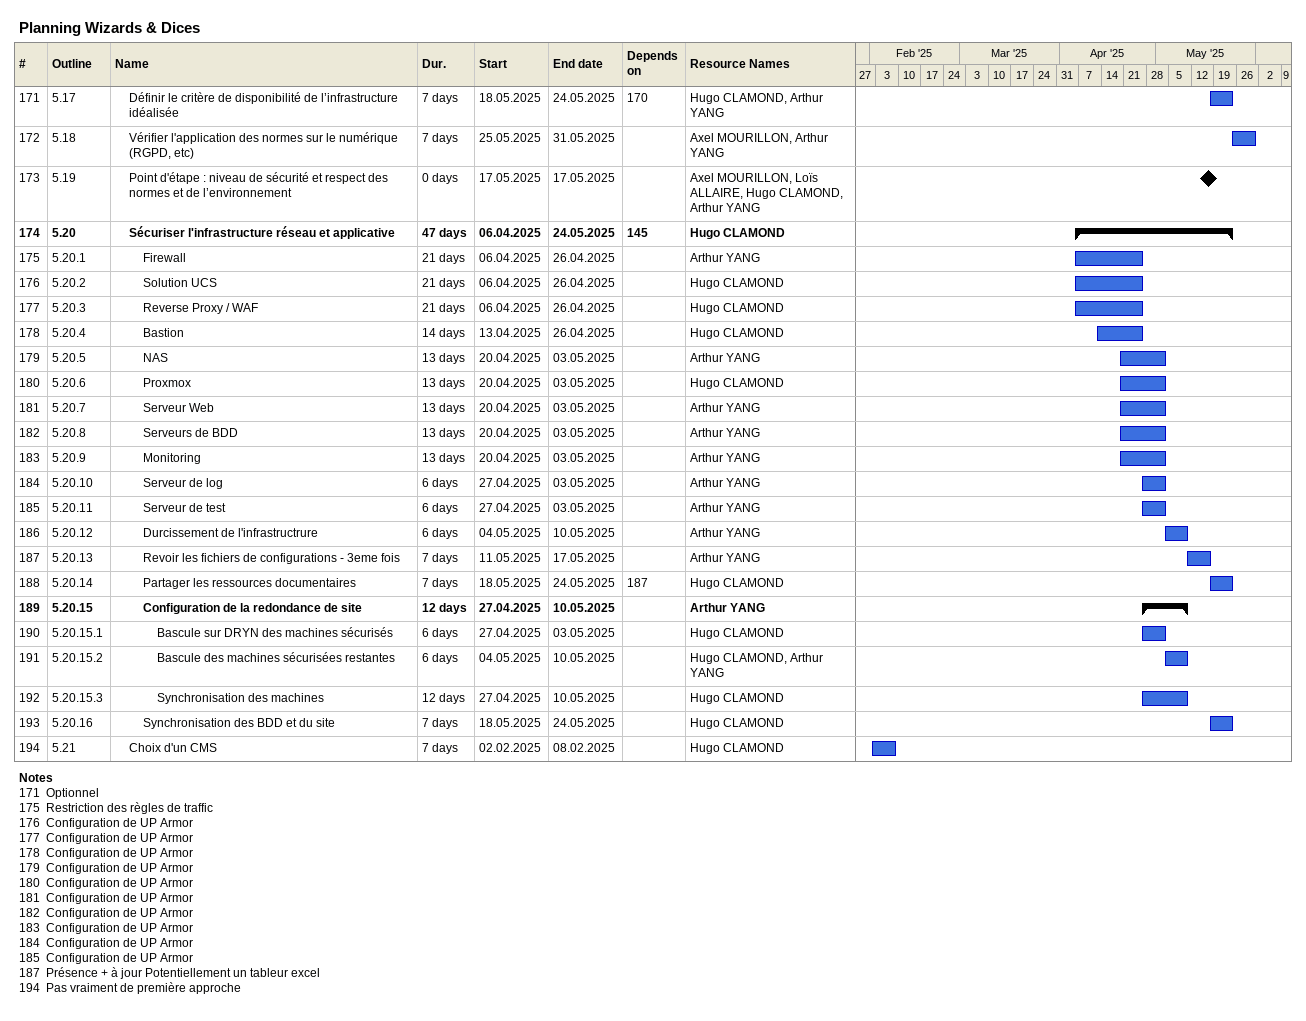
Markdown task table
Planning Wizards & Dices

| ID | WBS | Task | Duration | Start | Finish | Predecessors | Resources |
|---|---|---|---|---|---|---|---|
| 171 | 5.17 | Définir le critère de disponibilité de l’infrastructure idéalisée | 7d | 2025-05-18 | 2025-05-24 | 170 | Hugo CLAMOND, Arthur YANG |
| 172 | 5.18 | Vérifier l'application des normes sur le numérique (RGPD, etc) | 7d | 2025-05-25 | 2025-05-31 |  | Axel MOURILLON, Arthur YANG |
| 173 | 5.19 | Point d'étape : niveau de sécurité et respect des normes et de l’environnement | 0d | 2025-05-17 | 2025-05-17 |  | Axel MOURILLON, Loïs ALLAIRE, Hugo CLAMOND, Arthur YANG |
| 174 | 5.20 | **Sécuriser l'infrastructure réseau et applicative** | 47d | 2025-04-06 | 2025-05-24 | 145 | Hugo CLAMOND |
| 175 | 5.20.1 | Firewall | 21d | 2025-04-06 | 2025-04-26 |  | Arthur YANG |
| 176 | 5.20.2 | Solution UCS | 21d | 2025-04-06 | 2025-04-26 |  | Hugo CLAMOND |
| 177 | 5.20.3 | Reverse Proxy / WAF | 21d | 2025-04-06 | 2025-04-26 |  | Hugo CLAMOND |
| 178 | 5.20.4 | Bastion | 14d | 2025-04-13 | 2025-04-26 |  | Hugo CLAMOND |
| 179 | 5.20.5 | NAS | 13d | 2025-04-20 | 2025-05-03 |  | Arthur YANG |
| 180 | 5.20.6 | Proxmox | 13d | 2025-04-20 | 2025-05-03 |  | Hugo CLAMOND |
| 181 | 5.20.7 | Serveur Web | 13d | 2025-04-20 | 2025-05-03 |  | Arthur YANG |
| 182 | 5.20.8 | Serveurs de BDD | 13d | 2025-04-20 | 2025-05-03 |  | Arthur YANG |
| 183 | 5.20.9 | Monitoring | 13d | 2025-04-20 | 2025-05-03 |  | Arthur YANG |
| 184 | 5.20.10 | Serveur de log | 6d | 2025-04-27 | 2025-05-03 |  | Arthur YANG |
| 185 | 5.20.11 | Serveur de test | 6d | 2025-04-27 | 2025-05-03 |  | Arthur YANG |
| 186 | 5.20.12 | Durcissement de l'infrastructrure | 6d | 2025-05-04 | 2025-05-10 |  | Arthur YANG |
| 187 | 5.20.13 | Revoir les fichiers de configurations - 3eme fois | 7d | 2025-05-11 | 2025-05-17 |  | Arthur YANG |
| 188 | 5.20.14 | Partager les ressources documentaires | 7d | 2025-05-18 | 2025-05-24 | 187 | Hugo CLAMOND |
| 189 | 5.20.15 | **Configuration de la redondance de site** | 12d | 2025-04-27 | 2025-05-10 |  | Arthur YANG |
| 190 | 5.20.15.1 | Bascule sur DRYN des machines sécurisés | 6d | 2025-04-27 | 2025-05-03 |  | Hugo CLAMOND |
| 191 | 5.20.15.2 | Bascule des machines sécurisées restantes | 6d | 2025-05-04 | 2025-05-10 |  | Hugo CLAMOND, Arthur YANG |
| 192 | 5.20.15.3 | Synchronisation des machines | 12d | 2025-04-27 | 2025-05-10 |  | Hugo CLAMOND |
| 193 | 5.20.16 | Synchronisation des BDD et du site | 7d | 2025-05-18 | 2025-05-24 |  | Hugo CLAMOND |
| 194 | 5.21 | Choix d'un CMS | 7d | 2025-02-02 | 2025-02-08 |  | Hugo CLAMOND |

Notes
- 171: Optionnel
- 175: Restriction des règles de traffic
- 176: Configuration de UP Armor
- 177: Configuration de UP Armor
- 178: Configuration de UP Armor
- 179: Configuration de UP Armor
- 180: Configuration de UP Armor
- 181: Configuration de UP Armor
- 182: Configuration de UP Armor
- 183: Configuration de UP Armor
- 184: Configuration de UP Armor
- 185: Configuration de UP Armor
- 187: Présence + à jour Potentiellement un tableur excel
- 194: Pas vraiment de première approche
